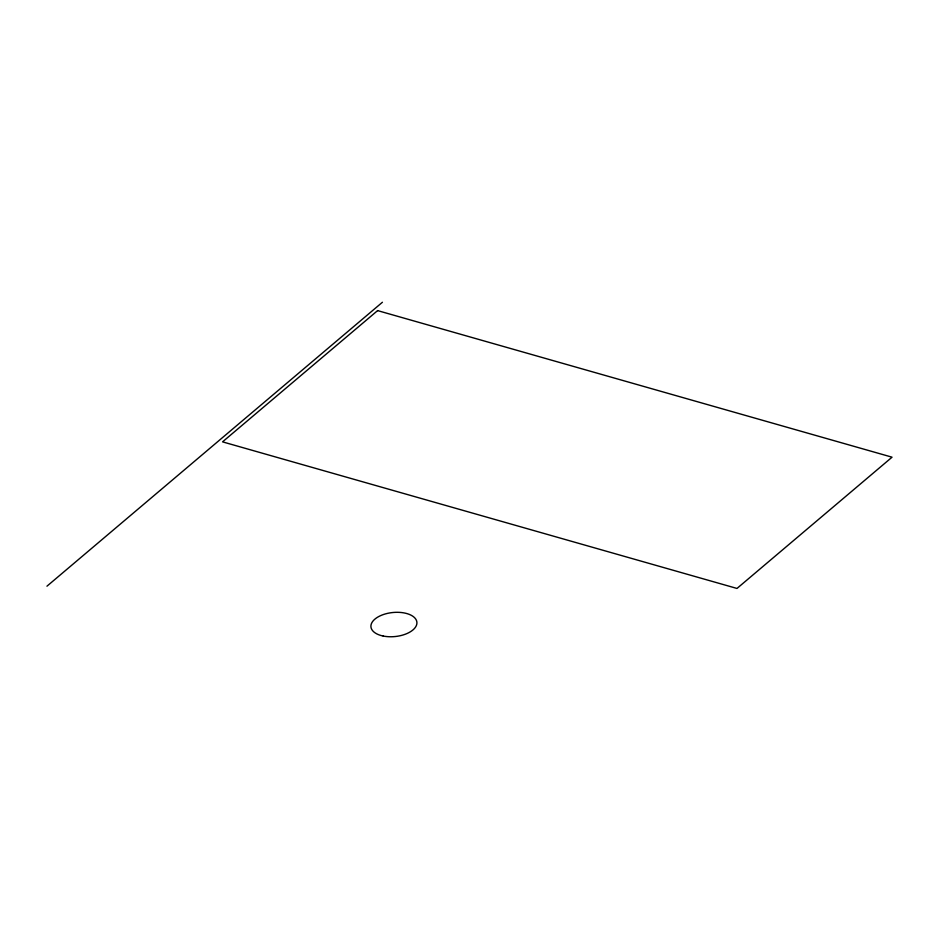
<?xml version="1.0" encoding="UTF-8"?>
<svg xmlns="http://www.w3.org/2000/svg" width="939" height="939" viewBox="0 0 939 939"><rect width="100%" height="100%" fill="white"/><g stroke="black" fill="none" stroke-linecap="round" stroke-linejoin="round"><path stroke-width="1.41" d="M46.95 586.194L382.419 302.252M377.607 310.609L222.543 441.858L736.986 588.448L892.05 457.187L377.607 310.609M383.159 636.032A23.088 12.066 -5.8 0 0 416.904 622.393A23.088 12.066 -5.8 0 0 381.692 615.174A23.088 12.066 -5.8 0 0 383.159 636.032"/></g></svg>
